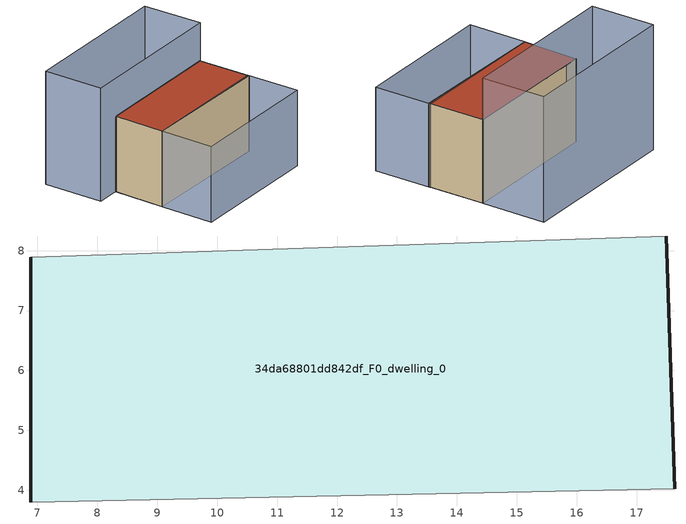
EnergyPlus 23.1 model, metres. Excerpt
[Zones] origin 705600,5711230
34da68801dd842df_F0_dwelling_0
 floor ground (EU_floor_Construction): 17.64,4.03 17.49,8.24 6.89,7.89 6.89,3.8 z0
 wall outside (EU_wall_Construction): 17.49,8.24 17.64,4.03 / 6.89,3.8 6.89,7.89 z0:6
 wall adiabatic (EU_wall_Construction): 6.89,7.89 17.49,8.24 / 17.64,4.03 6.89,3.8 z0:6
 roof outside (EU_roof_Construction): 17.49,8.24 17.64,4.03 6.89,3.8 6.89,7.89 z6
shading: 7.02,-0.43 17.81,-0.08 / 17.81,-0.08 7.02,-0.43 / 7.02,-0.43 6.88,3.81 / 6.88,3.81 17.67,4.15 / 17.67,4.15 17.81,-0.08 z0:6; 4.87,12.58 17.34,12.98 / 17.34,12.98 17.49,8.24 / 17.49,8.24 5.02,7.83 / 5.02,7.83 4.87,12.58 z0:9
[Building]
EU S2 Campaign: North Axis=0; Terrain=City; Solar Distribution=FullExterior
[Site:Location]
London: Latitude=51.5; Longitude=-0.5; Time Zone=0; Elevation=25
[SizingPeriod:WeatherFileDays]
AnnualSizingPeriod: Begin Month=1; Begin Day of Month=1; End Month=12; End Day of Month=31; Day of Week for Start Day=Monday; Use Weather File Daylight Saving Period=No; Use Weather File Rain and Snow Indicators=No
[MATERIAL]
EU_InternalMass_Material: Roughness=MediumRough; Thickness=0.1; Conductivity=1; Density=1800; Specific Heat=900; Thermal Absorptance=0.9; Solar Absorptance=0.7; Visible Absorptance=0.7
[MATERIAL:NOMASS] Roughness=MediumRough; Thermal Absorptance=0.9; Solar Absorptance=0.7; Visible Absorptance=0.7
Name | Thermal Resistance
EU_wall_NoMass | 0.724719
EU_roof_NoMass | 2.98947
EU_floor_NoMass | 2.39157
[CONSTRUCTION]
EU_wall_Construction: EU_wall_NoMass
EU_roof_Construction: EU_roof_NoMass
EU_floor_Construction: EU_floor_NoMass
EU_InternalMass_Construction: EU_InternalMass_Material
[ZONE]
34da68801dd842df_F0_dwelling_0: Type=1; Multiplier=1; Ceiling Height=autocalculate; Volume=265.994; Floor Area=autocalculate; Part of Total Floor Area=Yes
[INTERNALMASS]
34da68801dd842df_F0_dwelling_0_EU_InternalMass: Construction=EU_InternalMass_Construction; Zone or ZoneList=34da68801dd842df_F0_dwelling_0; Surface Area=44.3324
[OTHEREQUIPMENT]
EU_Step8_InternalGain_34da68801dd842df_F0_dwelling_0_f000: Fuel Type=Electricity; Zone or ZoneList or Space or SpaceList=34da68801dd842df_F0_dwelling_0; Schedule=EU_Step8_GainSchedule_34da68801dd842df_F0_dwelling_0_f000; Design Level Calculation Method=Watts/Area; Power per Zone Floor Area=1; Fraction Latent=0; Fraction Radiant=0; Fraction Lost=0; Carbon Dioxide Generation Rate=0; EndUse Subcategory=EU_Step8_InternalGains
[ZONEVENTILATION:DESIGNFLOWRATE]
EU_ConstantAir_34da68801dd842df_F0_dwelling_0: Zone or ZoneList or Space or SpaceList=34da68801dd842df_F0_dwelling_0; Schedule=EU_AlwaysOn; Design Flow Rate Calculation Method=AirChanges/Hour; Air Changes per Hour=0.418135; Ventilation Type=Natural; Fan Pressure Rise=0; Fan Total Efficiency=1; Constant Term Coefficient=1; Temperature Term Coefficient=0; Velocity Term Coefficient=0; Velocity Squared Term Coefficient=0; Minimum Indoor Temperature=-100; Maximum Indoor Temperature=100; Delta Temperature=-100; Minimum Outdoor Temperature=-100; Maximum Outdoor Temperature=100; Maximum Wind Speed=40
[HVACTEMPLATE:THERMOSTAT]
EU_HeatOnly_34da68801dd842df_F0_dwelling_0: Constant Heating Setpoint=20; Constant Cooling Setpoint=50
[HVACTEMPLATE:ZONE:IDEALLOADSAIRSYSTEM]
34da68801dd842df_F0_dwelling_0: Template Thermostat=EU_HeatOnly_34da68801dd842df_F0_dwelling_0; System Availability Schedule=EU_AlwaysOn; Maximum Heating Supply Air Temperature=50; Minimum Cooling Supply Air Temperature=13; Maximum Heating Supply Air Humidity Ratio=0.0156; Minimum Cooling Supply Air Humidity Ratio=0.0077; Heating Limit=NoLimit; Cooling Limit=NoLimit; Heating Availability Schedule=EU_AlwaysOn; Cooling Availability Schedule=EU_CoolingOff; Dehumidification Control Type=ConstantSensibleHeatRatio; Cooling Sensible Heat Ratio=0.7; Dehumidification Setpoint=60; Humidification Control Type=None; Humidification Setpoint=30; Outdoor Air Method=None; Outdoor Air Flow Rate per Person=0.00944; Outdoor Air Flow Rate per Zone Floor Area=0; Outdoor Air Flow Rate per Zone=0; Demand Controlled Ventilation Type=None; Outdoor Air Economizer Type=NoEconomizer; Heat Recovery Type=None; Sensible Heat Recovery Effectiveness=0.7; Latent Heat Recovery Effectiveness=0.65
[SIZING:ZONE]
34da68801dd842df_F0_dwelling_0: Zone Cooling Design Supply Air Temperature Input Method=SupplyAirTemperature; Zone Cooling Design Supply Air Temperature=13; Zone Heating Design Supply Air Temperature Input Method=SupplyAirTemperature; Zone Heating Design Supply Air Temperature=50; Zone Cooling Design Supply Air Humidity Ratio=0.008; Zone Heating Design Supply Air Humidity Ratio=0.008; Cooling Design Air Flow Method=DesignDay; Cooling Design Air Flow Rate=0; Cooling Minimum Air Flow per Zone Floor Area=0.000762; Cooling Minimum Air Flow=0; Cooling Minimum Air Flow Fraction=0.2; Heating Design Air Flow Method=DesignDay; Heating Design Air Flow Rate=0; Heating Maximum Air Flow per Zone Floor Area=0.002032; Heating Maximum Air Flow=0.141576; Heating Maximum Air Flow Fraction=0.3; Account for Dedicated Outdoor Air System=No; Dedicated Outdoor Air System Control Strategy=NeutralSupplyAir; Dedicated Outdoor Air Low Setpoint Temperature for Design=autosize; Dedicated Outdoor Air High Setpoint Temperature for Design=autosize; Zone Load Sizing Method=Sensible Load Only No Latent Load; Zone Latent Cooling Design Supply Air Humidity Ratio Input Method=HumidityRatioDifference; Zone Cooling Design Supply Air Humidity Ratio Difference=0.005; Zone Latent Heating Design Supply Air Humidity Ratio Input Method=HumidityRatioDifference; Zone Humidification Design Supply Air Humidity Ratio Difference=0.005
[SCHEDULE:CONSTANT]
Name | Hourly Value
EU_AlwaysOn | 1
EU_CoolingOff | 0
[SCHEDULE:FILE]
EU_Step8_GainSchedule_34da68801dd842df_F0_dwelling_0_f000: File=../../schedules/34da68801dd842df/34da68801dd842df_F0_dwelling_0_f000_gain.csv; Column Number=1; Rows to Skip at Top=0; Number of Hours of Data=8760; Column Separator=Comma; Interpolate to Timestep=No; Minutes per Item=60; Adjust Schedule for Daylight Savings=Yes
